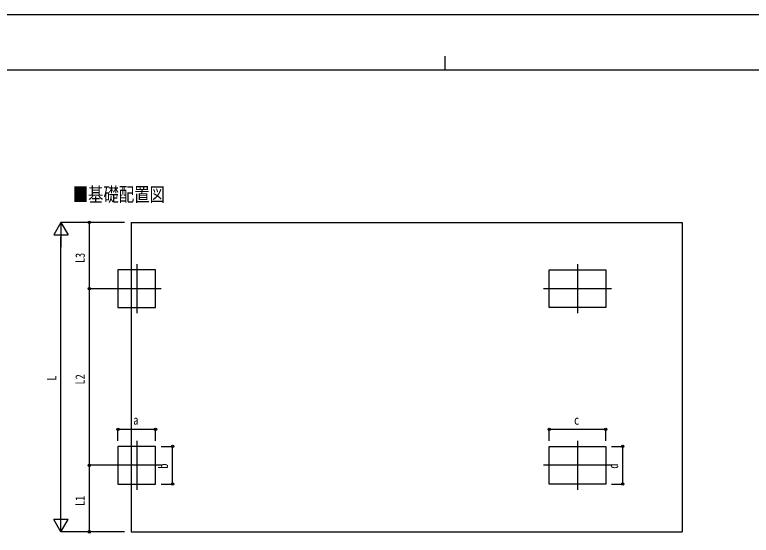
# Model space of a CAD drawing. Units: millimetres, scale not verified. Extents: x -21025 to 21025, y -14850 to 14850.
# Drawn here: x -7571 to 5356, y 5711 to 14850 of the extents above; entities that cross this region are included whole.
import ezdxf
from ezdxf.enums import TextEntityAlignment as Align

# ---------------------------------------------------------------- set-up
doc = ezdxf.new("R2010")
doc.units = ezdxf.units.MM
doc.header["$LTSCALE"] = 60
for name, color, linetype in [('0-2_USER1', 3, 'Continuous'), ('0-4_YKK_12', 2, 'Continuous'), ('0-6_YKK_A1', 4, 'Continuous'), ('0-7_YKK_D', 6, 'Continuous'), ('0-8_YKK_ZWAK', 7, 'Continuous')]:
    doc.layers.add(name, color=color, linetype=linetype)
doc.styles.add('ＭＳ ゴシック', font='')
doc.styles.get('ＭＳ ゴシック').set_extended_font_data('MS Gothic')

msp = doc.modelspace()

# ---------------------------------------------------------------- linework, layer by layer
at = {"layer": '0-4_YKK_12'}
for p, q in [((-5430.53, 10470.33), (-5430.53, 9610.33)), ((2305.97, 10470.33), (2305.97, 9610.33)), ((-5000.53, 10040.33), (-5860.53, 10040.33)), ((2900.97, 10040.33), (1710.97, 10040.33)), ((-5430.53, 7370.33), (-5430.53, 6510.33)), ((2305.97, 7370.33), (2305.97, 6510.33)), ((-5000.53, 6940.33), (-5860.53, 6940.33)), ((2900.97, 6940.33), (1710.97, 6940.33))]:
    msp.add_line(p, q, dxfattribs=at)
at = {"layer": '0-6_YKK_A1'}
for p, q in [((-5529.03, 11203.51), (-5529.03, 5771.73)), ((-5760.53, 7270.33), (-5760.53, 6610.33)), ((-5529.23, 5771.69), (4140.77, 5771.69))]:
    msp.add_line(p, q, dxfattribs=at)
msp.add_lwpolyline([(-5529.23, 11203.48), (4140.77, 11203.48), (4140.77, 5771.69)], dxfattribs=at)
for points in [[(-5100.53, 9710.33), (-5100.53, 10370.33), (-5760.53, 10370.33), (-5760.53, 9710.33)], [(1810.97, 10370.33), (2800.97, 10370.33), (2800.97, 9710.33), (1810.97, 9710.33)], [(-5100.53, 6610.33), (-5100.53, 7270.33), (-5760.53, 7270.33), (-5760.53, 6610.33)], [(1810.97, 7270.33), (2800.97, 7270.33), (2800.97, 6610.33), (1810.97, 6610.33)]]:
    msp.add_lwpolyline(points, close=True, dxfattribs=at)
at = {"layer": '0-7_YKK_D'}
for p, q in [((-6760.53, 11203.51), (-6885.53, 10987)), ((-5646.04, 11203.51), (-6761.53, 11203.51)), ((-6760.53, 11203.51), (-6635.53, 10987)), ((-6760.53, 11203.51), (-6760.53, 10770.5)), ((-5646.04, 11203.51), (-6261.53, 11203.51)), ((-6260.53, 10040.33), (-6260.53, 11203.51)), ((-6885.53, 10987), (-6635.53, 10987)), ((-6760.53, 6021.73), (-6760.53, 10953.51)), ((-5854.79, 10040.33), (-6261.53, 10040.33)), ((-5854.79, 10040.33), (-6261.53, 10040.33)), ((-6260.53, 6940.33), (-6260.53, 10040.33)), ((-5760.53, 7370.33), (-5760.53, 7571.33)), ((-5100.53, 7570.33), (-5760.53, 7570.33)), ((-5100.53, 7370.33), (-5100.53, 7571.33)), ((1810.97, 7370.33), (1810.97, 7571.33)), ((2800.97, 7570.33), (1810.97, 7570.33)), ((2800.97, 7370.33), (2800.97, 7571.33)), ((-5000.53, 7270.33), (-4799.53, 7270.33)), ((-4800.53, 6610.33), (-4800.53, 7270.33)), ((2900.77, 7270.3), (3101.77, 7270.3)), ((3100.77, 6610.3), (3100.77, 7270.3)), ((-5861.53, 6940.33), (-6261.53, 6940.33)), ((-5861.53, 6940.33), (-6261.53, 6940.33)), ((-6260.53, 5771.73), (-6260.53, 6940.33)), ((-5000.53, 6610.33), (-4799.53, 6610.33)), ((2900.77, 6610.3), (3101.77, 6610.3)), ((-6760.53, 5771.73), (-6760.53, 6204.74)), ((-6760.53, 5771.73), (-6885.53, 5988.23)), ((-6635.53, 5988.23), (-6885.53, 5988.23)), ((-6760.53, 5771.73), (-6635.53, 5988.23)), ((-5646.04, 5771.73), (-6761.53, 5771.73)), ((-5646.04, 5771.73), (-6261.53, 5771.73))]:
    msp.add_line(p, q, dxfattribs=at)
for centre in [(-6260.53, 11203.51), (-6260.53, 10040.33), (-6260.53, 10040.33), (-5760.53, 7570.33), (-5100.53, 7570.33), (1810.97, 7570.33), (2800.97, 7570.33), (-4800.53, 7270.33), (3100.77, 7270.3), (-6260.53, 6940.33), (-6260.53, 6940.33), (-4800.53, 6610.33), (3100.77, 6610.3), (-6260.53, 5771.73)]:
    msp.add_circle(centre, 21.25, dxfattribs=at)
at = {"layer": '0-8_YKK_ZWAK'}
for p, q in [((-24.9, 14125), (-24.9, 13875)), ((19475.1, 13875), (-19524.9, 13875))]:
    msp.add_line(p, q, dxfattribs=at)
msp.add_lwpolyline([(-21025, -14850), (21025, -14850), (21025, 14850), (-21025, 14850)], close=True, dxfattribs=at)

# ---------------------------------------------------------------- texts
at = {"layer": '0-2_USER1', "style": 'ＭＳ ゴシック', "width": 0.8}
msp.add_text('■基礎配置図', height=247.4, dxfattribs=at).set_placement((-6554.2, 11496.94), align=Align.BOTTOM_LEFT)
at = {"layer": '0-7_YKK_D', "style": 'ＭＳ ゴシック', "width": 0.8}
for s, p in [('L3', (-6292.53, 10489.92)), ('L', (-6792.53, 8427.62)), ('L2', (-6292.53, 8358.33)), ('b', (-4832.53, 6880.33)), ('d', (3068.77, 6880.3)), ('L1', (-6292.53, 6224.03))]:
    msp.add_text(s, height=165, rotation=90, dxfattribs=at).set_placement(p, align=Align.BOTTOM_LEFT)
for s, p in [('a', (-5490.53, 7602.33)), ('c', (2245.97, 7602.33))]:
    msp.add_text(s, height=165, dxfattribs=at).set_placement(p, align=Align.BOTTOM_LEFT)

doc.saveas('drawing.dxf')
